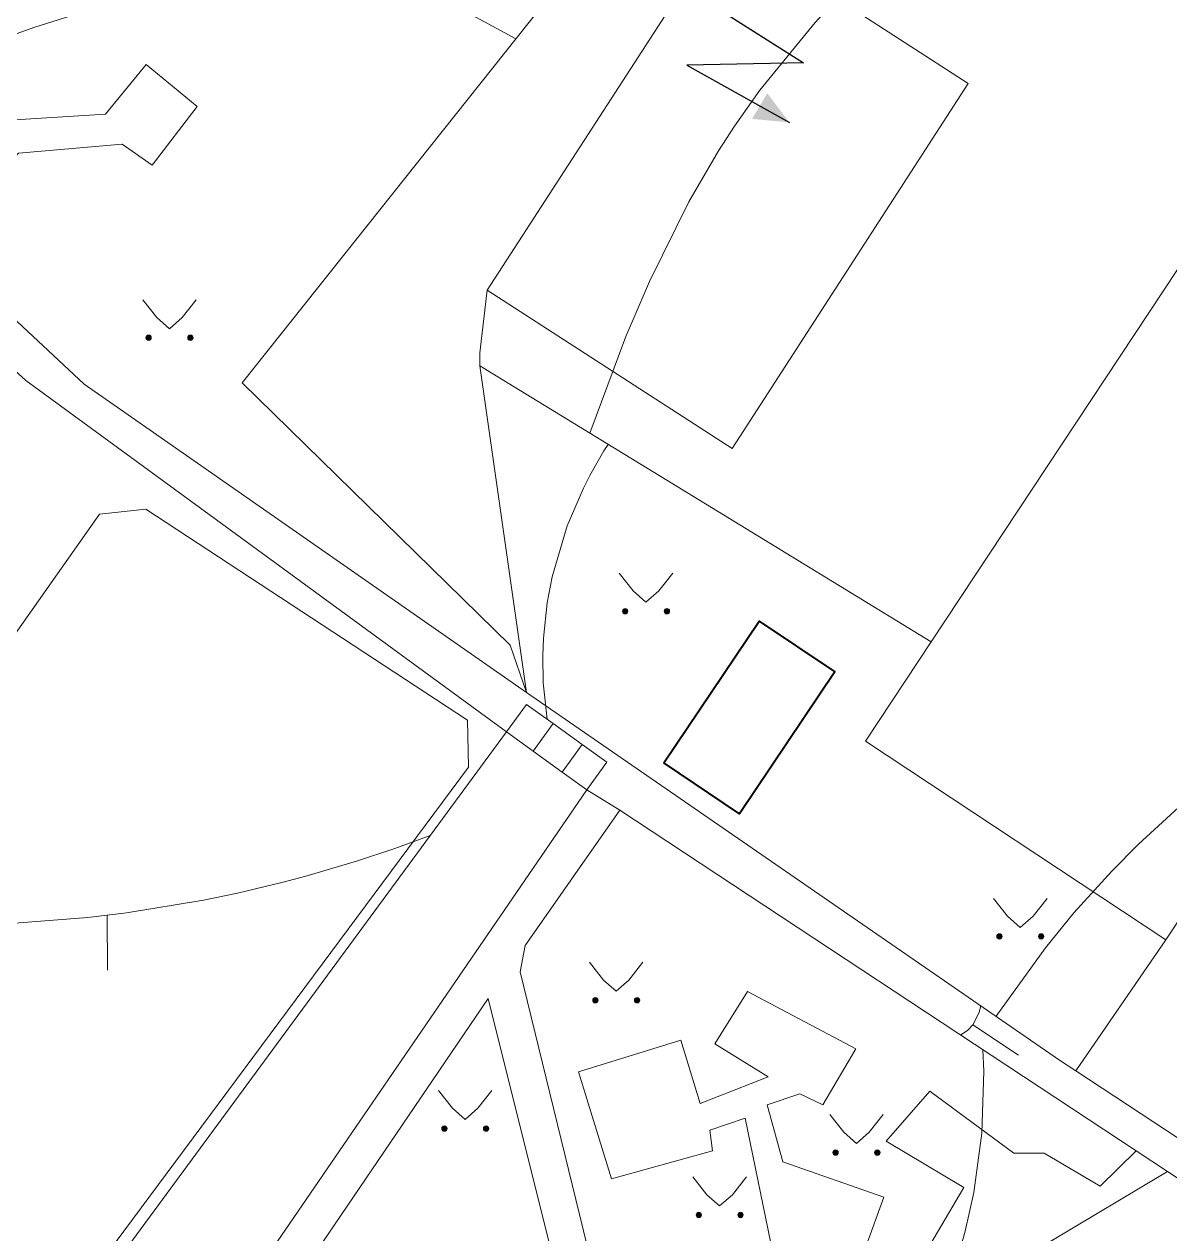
# Model space of a CAD drawing. Extents: x 1000 to 4000, y -5000 to -1000.
# Drawn here: x 1270.68 to 1312.47, y -4308.93 to -4264.8 of the extents above; entities that cross this region are included whole.
import ezdxf

# ---------------------------------------------------------------- set-up
doc = ezdxf.new("R2010")
doc.units = 0
doc.header["$MEASUREMENT"] = 0
for name, color, linetype in [('16', 7, 'CONTINUOUS'), ('СЛОЙ_11', 7, 'CONTINUOUS'), ('СЛОЙ_16', 7, 'CONTINUOUS'), ('СЛОЙ_24', 7, 'CONTINUOUS'), ('СЛОЙ_25', 7, 'CONTINUOUS'), ('СЛОЙ_37', 7, 'CONTINUOUS'), ('СЛОЙ_41', 7, 'CONTINUOUS'), ('СЛОЙ_50', 7, 'CONTINUOUS'), ('СЛОЙ_6', 7, 'CONTINUOUS')]:
    doc.layers.add(name, color=color, linetype=linetype)

# ---------------------------------------------------------------- blocks, each defined once
blk = doc.blocks.new('112_2')
at = {"layer": '16', "color": 121, "linetype": 'Continuous'}
blk.add_lwpolyline([(1.171, -1.947), (-1.974, 0.052), (2.276, 0.138), (-1.465, 2.221)], dxfattribs=at)
blk.add_solid([(-1.465, 2.221), (-0.657, 1.158), (-0.104, 2.094)], dxfattribs=at)

msp = doc.modelspace()

# ---------------------------------------------------------------- linework, layer by layer
at = {"layer": 'СЛОЙ_11', "color": 253, "linetype": 'Continuous', "lineweight": 0}
msp.add_lwpolyline([(1257.778, -4304.9), (1273.423, -4282.673), (1275.112, -4282.49), (1286.852, -4290.192), (1286.89, -4291.904), (1270.554, -4313.893), (1268.666, -4314.525), (1257.544, -4306.69)], close=True, dxfattribs=at)
at = {"layer": 'СЛОЙ_16', "color": 253, "linetype": 'Continuous', "lineweight": 0}
for points in [[(1296.181, -4261.185), (1287.57, -4274.506)], [(1287.57, -4274.506), (1296.497, -4280.277), (1305.109, -4266.957), (1296.181, -4261.185)], [(1313.819, -4272.137), (1303.765, -4287.33)], [(1312.326, -4298.211), (1324.78, -4279.39), (1313.819, -4272.137)], [(1303.765, -4287.33), (1301.365, -4290.958), (1312.326, -4298.211)]]:
    msp.add_lwpolyline(points, dxfattribs=at)
at = {"layer": 'СЛОЙ_24', "color": 253, "linetype": 'Continuous', "lineweight": 0}
for p, q in [((1291.2, -4292.735), (1292.407, -4293.476)), ((1312.326, -4298.211), (1309.039, -4302.984)), ((1271.055, -4324.703), (1287.605, -4300.347))]:
    msp.add_line(p, q, dxfattribs=at)
for points in [[(1265.061, -4268.275), (1267.502, -4265.832), (1270.135, -4268.301), (1273.644, -4268.082), (1275.125, -4266.271), (1276.989, -4267.807), (1275.344, -4269.947), (1274.247, -4269.179), (1270.464, -4269.508), (1267.416, -4272.855)], [(1267.416, -4272.855), (1272.863, -4277.927), (1289.005, -4289.18)], [(1287.292, -4277.266), (1287.292, -4276.795), (1287.57, -4274.506)], [(1269.054, -4276.283), (1270.735, -4277.794), (1288.271, -4290.621)], [(1303.765, -4287.33), (1287.292, -4277.266)], [(1289.005, -4289.18), (1308.444, -4302.593), (1309.039, -4302.984)], [(1271.935, -4320.845), (1291.2, -4292.735)], [(1288.77, -4299.376), (1288.947, -4298.418), (1292.407, -4293.476)], [(1292.407, -4293.476), (1311.24, -4305.909)], [(1288.77, -4299.376), (1291.475, -4310.462), (1293.841, -4319.298)], [(1300.745, -4311.14), (1302.03, -4307.591), (1298.351, -4306.305), (1297.774, -4304.22), (1298.971, -4303.821), (1299.814, -4304.22), (1301.011, -4302.18), (1297.065, -4300.095), (1295.868, -4302.002), (1297.819, -4303.2), (1295.336, -4304.176), (1294.626, -4301.869), (1290.902, -4303.023), (1292.099, -4306.926), (1295.779, -4305.906), (1295.69, -4305.152), (1296.976, -4304.708), (1297.907, -4309.277)], [(1287.605, -4300.347), (1290.619, -4312.424), (1292.05, -4317.939)], [(1309.039, -4302.984), (1328.025, -4315.485)], [(1311.24, -4305.909), (1309.922, -4307.192), (1307.883, -4305.994), (1306.774, -4305.994), (1303.715, -4303.732), (1302.119, -4305.551), (1304.956, -4307.236), (1303.316, -4310.031)], [(1311.24, -4305.909), (1312.381, -4306.662)], [(1296.056, -4318.765), (1295.735, -4317.704), (1301.232, -4316.285), (1302.03, -4314.377), (1301.365, -4311.982), (1304.114, -4310.607), (1305.444, -4313.89), (1309.346, -4312.204), (1308.06, -4309.232), (1312.381, -4306.662)], [(1312.381, -4306.662), (1323.312, -4313.88)]]:
    msp.add_lwpolyline(points, dxfattribs=at)
at = {"layer": 'СЛОЙ_25', "color": 253, "linetype": 'Continuous', "lineweight": 0}
for points in [[(1291.927, -4291.728), (1291.027, -4291.079), (1289.973, -4290.318), (1288.998, -4289.614), (1288.271, -4290.621)], [(1289.973, -4290.318), (1289.246, -4291.325)], [(1288.271, -4290.621), (1289.246, -4291.325), (1290.3, -4292.086), (1291.2, -4292.735)], [(1291.027, -4291.079), (1290.3, -4292.086)], [(1291.2, -4292.735), (1291.927, -4291.728)]]:
    msp.add_lwpolyline(points, dxfattribs=at)
at = {"layer": 'СЛОЙ_37', "color": 253, "linetype": 'Continuous', "lineweight": 0}
for points in [[(1289.005, -4289.18), (1288.401, -4287.452), (1278.627, -4277.886), (1296.446, -4255.486), (1296.924, -4254.187), (1296.632, -4252.25), (1295.901, -4250.325)], [(1259.337, -4270.77), (1260.824, -4282.464), (1261.462, -4289.055), (1260.541, -4299.443), (1257.282, -4304.333), (1256.978, -4307.154), (1259.776, -4309.103), (1260.307, -4310.981), (1260.697, -4314.1), (1262.255, -4315.871), (1263.53, -4317.112), (1265.642, -4317.957), (1267.283, -4318.135), (1268.879, -4316.97), (1288.271, -4290.621)], [(1287.292, -4277.266), (1289.005, -4289.18)]]:
    msp.add_lwpolyline(points, dxfattribs=at)
at = {"layer": 'СЛОЙ_41', "color": 253, "linetype": 'Continuous', "lineweight": 0}
for p, q in [((1275.003, -4274.85), (1275.513, -4275.5)), ((1276.953, -4274.85), (1276.443, -4275.5)), ((1275.513, -4275.5), (1275.973, -4275.91)), ((1276.443, -4275.5), (1275.973, -4275.91)), ((1292.386, -4284.828), (1292.896, -4285.478)), ((1294.336, -4284.828), (1293.826, -4285.478)), ((1292.896, -4285.478), (1293.356, -4285.888)), ((1293.826, -4285.478), (1293.356, -4285.888)), ((1306.038, -4296.694), (1306.548, -4297.344)), ((1307.988, -4296.694), (1307.478, -4297.344)), ((1306.548, -4297.344), (1307.008, -4297.754)), ((1307.478, -4297.344), (1307.008, -4297.754)), ((1291.298, -4299.022), (1291.808, -4299.672)), ((1293.248, -4299.022), (1292.738, -4299.672)), ((1291.808, -4299.672), (1292.268, -4300.082)), ((1292.738, -4299.672), (1292.268, -4300.082)), ((1285.79, -4303.702), (1286.3, -4304.352)), ((1287.74, -4303.702), (1287.23, -4304.352)), ((1286.3, -4304.352), (1286.76, -4304.762)), ((1287.23, -4304.352), (1286.76, -4304.762)), ((1300.062, -4304.578), (1300.572, -4305.228)), ((1302.012, -4304.578), (1301.502, -4305.228)), ((1300.572, -4305.228), (1301.032, -4305.638)), ((1301.502, -4305.228), (1301.032, -4305.638)), ((1295.071, -4306.855), (1295.581, -4307.505)), ((1297.021, -4306.855), (1296.511, -4307.505)), ((1295.581, -4307.505), (1296.041, -4307.915)), ((1296.511, -4307.505), (1296.041, -4307.915))]:
    msp.add_line(p, q, dxfattribs=at)
for centre in [(1275.217, -4276.238), (1276.738, -4276.238), (1292.6, -4286.216), (1294.121, -4286.216), (1306.252, -4298.082), (1307.773, -4298.082), (1291.512, -4300.41), (1293.033, -4300.41), (1286.004, -4305.092), (1287.525, -4305.092), (1300.276, -4305.968), (1301.797, -4305.968), (1295.285, -4308.245), (1296.806, -4308.245)]:
    msp.add_circle(centre, 0.0976, dxfattribs=at)
for points in [[(1275.121, -4276.257), (1275.119, -4276.238), (1275.121, -4276.219)], [(1275.126, -4276.275), (1275.121, -4276.219), (1275.126, -4276.201)], [(1275.121, -4276.257), (1275.121, -4276.219), (1275.126, -4276.275)], [(1275.135, -4276.292), (1275.126, -4276.201), (1275.135, -4276.184)], [(1275.126, -4276.275), (1275.126, -4276.201), (1275.135, -4276.292)], [(1275.148, -4276.307), (1275.135, -4276.184), (1275.148, -4276.169)], [(1275.135, -4276.292), (1275.135, -4276.184), (1275.148, -4276.307)], [(1275.162, -4276.319), (1275.148, -4276.169), (1275.162, -4276.157)], [(1275.148, -4276.307), (1275.148, -4276.169), (1275.162, -4276.319)], [(1275.179, -4276.328), (1275.162, -4276.157), (1275.179, -4276.148)], [(1275.162, -4276.319), (1275.162, -4276.157), (1275.179, -4276.328)], [(1275.198, -4276.334), (1275.179, -4276.148), (1275.198, -4276.142)], [(1275.179, -4276.328), (1275.179, -4276.148), (1275.198, -4276.334)], [(1275.217, -4276.336), (1275.198, -4276.142), (1275.217, -4276.14)], [(1275.198, -4276.334), (1275.198, -4276.142), (1275.217, -4276.336)], [(1276.642, -4276.257), (1276.64, -4276.238), (1276.642, -4276.219)], [(1276.647, -4276.275), (1276.642, -4276.219), (1276.647, -4276.201)], [(1276.642, -4276.257), (1276.642, -4276.219), (1276.647, -4276.275)], [(1276.656, -4276.292), (1276.647, -4276.201), (1276.656, -4276.184)], [(1276.647, -4276.275), (1276.647, -4276.201), (1276.656, -4276.292)], [(1276.669, -4276.307), (1276.656, -4276.184), (1276.669, -4276.169)], [(1276.656, -4276.292), (1276.656, -4276.184), (1276.669, -4276.307)], [(1276.683, -4276.319), (1276.669, -4276.169), (1276.683, -4276.157)], [(1276.669, -4276.307), (1276.669, -4276.169), (1276.683, -4276.319)], [(1276.7, -4276.328), (1276.683, -4276.157), (1276.7, -4276.148)], [(1276.683, -4276.319), (1276.683, -4276.157), (1276.7, -4276.328)], [(1276.719, -4276.334), (1276.7, -4276.148), (1276.719, -4276.142)], [(1276.7, -4276.328), (1276.7, -4276.148), (1276.719, -4276.334)], [(1276.738, -4276.336), (1276.719, -4276.142), (1276.738, -4276.14)], [(1276.719, -4276.334), (1276.719, -4276.142), (1276.738, -4276.336)], [(1292.504, -4286.235), (1292.502, -4286.216), (1292.504, -4286.197)], [(1292.509, -4286.253), (1292.504, -4286.197), (1292.509, -4286.179)], [(1292.504, -4286.235), (1292.504, -4286.197), (1292.509, -4286.253)], [(1292.518, -4286.27), (1292.509, -4286.179), (1292.518, -4286.162)], [(1292.509, -4286.253), (1292.509, -4286.179), (1292.518, -4286.27)], [(1292.531, -4286.285), (1292.518, -4286.162), (1292.531, -4286.147)], [(1292.518, -4286.27), (1292.518, -4286.162), (1292.531, -4286.285)], [(1292.545, -4286.297), (1292.531, -4286.147), (1292.545, -4286.135)], [(1292.531, -4286.285), (1292.531, -4286.147), (1292.545, -4286.297)], [(1292.562, -4286.306), (1292.545, -4286.135), (1292.562, -4286.126)], [(1292.545, -4286.297), (1292.545, -4286.135), (1292.562, -4286.306)], [(1292.581, -4286.312), (1292.562, -4286.126), (1292.581, -4286.12)], [(1292.562, -4286.306), (1292.562, -4286.126), (1292.581, -4286.312)], [(1292.6, -4286.314), (1292.581, -4286.12), (1292.6, -4286.118)], [(1292.581, -4286.312), (1292.581, -4286.12), (1292.6, -4286.314)], [(1294.025, -4286.235), (1294.023, -4286.216), (1294.025, -4286.197)], [(1294.03, -4286.253), (1294.025, -4286.197), (1294.03, -4286.179)], [(1294.025, -4286.235), (1294.025, -4286.197), (1294.03, -4286.253)], [(1294.039, -4286.27), (1294.03, -4286.179), (1294.039, -4286.162)], [(1294.03, -4286.253), (1294.03, -4286.179), (1294.039, -4286.27)], [(1294.052, -4286.285), (1294.039, -4286.162), (1294.052, -4286.147)], [(1294.039, -4286.27), (1294.039, -4286.162), (1294.052, -4286.285)], [(1294.066, -4286.297), (1294.052, -4286.147), (1294.066, -4286.135)], [(1294.052, -4286.285), (1294.052, -4286.147), (1294.066, -4286.297)], [(1294.083, -4286.306), (1294.066, -4286.135), (1294.083, -4286.126)], [(1294.066, -4286.297), (1294.066, -4286.135), (1294.083, -4286.306)], [(1294.102, -4286.312), (1294.083, -4286.126), (1294.102, -4286.12)], [(1294.083, -4286.306), (1294.083, -4286.126), (1294.102, -4286.312)], [(1294.121, -4286.314), (1294.102, -4286.12), (1294.121, -4286.118)], [(1294.102, -4286.312), (1294.102, -4286.12), (1294.121, -4286.314)], [(1306.197, -4298.163), (1306.183, -4298.013), (1306.197, -4298.001)], [(1306.214, -4298.172), (1306.197, -4298.001), (1306.214, -4297.992)], [(1306.197, -4298.163), (1306.197, -4298.001), (1306.214, -4298.172)], [(1306.233, -4298.178), (1306.214, -4297.992), (1306.233, -4297.986)], [(1306.214, -4298.172), (1306.214, -4297.992), (1306.233, -4298.178)], [(1306.252, -4298.18), (1306.233, -4297.986), (1306.252, -4297.984)], [(1306.233, -4298.178), (1306.233, -4297.986), (1306.252, -4298.18)], [(1307.718, -4298.163), (1307.704, -4298.013), (1307.718, -4298.001)], [(1307.735, -4298.172), (1307.718, -4298.001), (1307.735, -4297.992)], [(1307.718, -4298.163), (1307.718, -4298.001), (1307.735, -4298.172)], [(1307.754, -4298.178), (1307.735, -4297.992), (1307.754, -4297.986)], [(1307.735, -4298.172), (1307.735, -4297.992), (1307.754, -4298.178)], [(1307.773, -4298.18), (1307.754, -4297.986), (1307.773, -4297.984)], [(1307.754, -4298.178), (1307.754, -4297.986), (1307.773, -4298.18)], [(1306.156, -4298.101), (1306.154, -4298.082), (1306.156, -4298.063)], [(1306.161, -4298.119), (1306.156, -4298.063), (1306.161, -4298.045)], [(1306.156, -4298.101), (1306.156, -4298.063), (1306.161, -4298.119)], [(1306.17, -4298.136), (1306.161, -4298.045), (1306.17, -4298.028)], [(1306.161, -4298.119), (1306.161, -4298.045), (1306.17, -4298.136)], [(1306.183, -4298.151), (1306.17, -4298.028), (1306.183, -4298.013)], [(1306.17, -4298.136), (1306.17, -4298.028), (1306.183, -4298.151)], [(1306.183, -4298.151), (1306.183, -4298.013), (1306.197, -4298.163)], [(1307.677, -4298.101), (1307.675, -4298.082), (1307.677, -4298.063)], [(1307.682, -4298.119), (1307.677, -4298.063), (1307.682, -4298.045)], [(1307.677, -4298.101), (1307.677, -4298.063), (1307.682, -4298.119)], [(1307.691, -4298.136), (1307.682, -4298.045), (1307.691, -4298.028)], [(1307.682, -4298.119), (1307.682, -4298.045), (1307.691, -4298.136)], [(1307.704, -4298.151), (1307.691, -4298.028), (1307.704, -4298.013)], [(1307.691, -4298.136), (1307.691, -4298.028), (1307.704, -4298.151)], [(1307.704, -4298.151), (1307.704, -4298.013), (1307.718, -4298.163)], [(1291.416, -4300.429), (1291.414, -4300.41), (1291.416, -4300.391)], [(1291.421, -4300.447), (1291.416, -4300.391), (1291.421, -4300.373)], [(1291.416, -4300.429), (1291.416, -4300.391), (1291.421, -4300.447)], [(1291.43, -4300.464), (1291.421, -4300.373), (1291.43, -4300.356)], [(1291.421, -4300.447), (1291.421, -4300.373), (1291.43, -4300.464)], [(1291.443, -4300.479), (1291.43, -4300.356), (1291.443, -4300.341)], [(1291.43, -4300.464), (1291.43, -4300.356), (1291.443, -4300.479)], [(1291.457, -4300.491), (1291.443, -4300.341), (1291.457, -4300.329)], [(1291.443, -4300.479), (1291.443, -4300.341), (1291.457, -4300.491)], [(1291.474, -4300.5), (1291.457, -4300.329), (1291.474, -4300.32)], [(1291.457, -4300.491), (1291.457, -4300.329), (1291.474, -4300.5)], [(1291.493, -4300.506), (1291.474, -4300.32), (1291.493, -4300.314)], [(1291.474, -4300.5), (1291.474, -4300.32), (1291.493, -4300.506)], [(1291.512, -4300.508), (1291.493, -4300.314), (1291.512, -4300.312)], [(1291.493, -4300.506), (1291.493, -4300.314), (1291.512, -4300.508)], [(1292.937, -4300.429), (1292.935, -4300.41), (1292.937, -4300.391)], [(1292.942, -4300.447), (1292.937, -4300.391), (1292.942, -4300.373)], [(1292.937, -4300.429), (1292.937, -4300.391), (1292.942, -4300.447)], [(1292.951, -4300.464), (1292.942, -4300.373), (1292.951, -4300.356)], [(1292.942, -4300.447), (1292.942, -4300.373), (1292.951, -4300.464)], [(1292.964, -4300.479), (1292.951, -4300.356), (1292.964, -4300.341)], [(1292.951, -4300.464), (1292.951, -4300.356), (1292.964, -4300.479)], [(1292.978, -4300.491), (1292.964, -4300.341), (1292.978, -4300.329)], [(1292.964, -4300.479), (1292.964, -4300.341), (1292.978, -4300.491)], [(1292.995, -4300.5), (1292.978, -4300.329), (1292.995, -4300.32)], [(1292.978, -4300.491), (1292.978, -4300.329), (1292.995, -4300.5)], [(1293.014, -4300.506), (1292.995, -4300.32), (1293.014, -4300.314)], [(1292.995, -4300.5), (1292.995, -4300.32), (1293.014, -4300.506)], [(1293.033, -4300.508), (1293.014, -4300.314), (1293.033, -4300.312)], [(1293.014, -4300.506), (1293.014, -4300.314), (1293.033, -4300.508)], [(1285.914, -4305.129), (1285.908, -4305.072), (1285.914, -4305.054)], [(1285.923, -4305.146), (1285.914, -4305.054), (1285.923, -4305.037)], [(1285.914, -4305.129), (1285.914, -4305.054), (1285.923, -4305.146)], [(1285.935, -4305.161), (1285.923, -4305.037), (1285.935, -4305.023)], [(1285.923, -4305.146), (1285.923, -4305.037), (1285.935, -4305.161)], [(1285.95, -4305.173), (1285.935, -4305.023), (1285.95, -4305.01)], [(1285.935, -4305.161), (1285.935, -4305.023), (1285.95, -4305.173)], [(1285.967, -4305.182), (1285.95, -4305.01), (1285.967, -4305.001)], [(1285.95, -4305.173), (1285.95, -4305.01), (1285.967, -4305.182)], [(1285.985, -4305.187), (1285.967, -4305.001), (1285.985, -4304.996)], [(1285.967, -4305.182), (1285.967, -4305.001), (1285.985, -4305.187)], [(1286.004, -4305.189), (1285.985, -4304.996), (1286.004, -4304.994)], [(1285.985, -4305.187), (1285.985, -4304.996), (1286.004, -4305.189)], [(1287.435, -4305.129), (1287.429, -4305.072), (1287.435, -4305.054)], [(1287.444, -4305.146), (1287.435, -4305.054), (1287.444, -4305.037)], [(1287.435, -4305.129), (1287.435, -4305.054), (1287.444, -4305.146)], [(1287.456, -4305.161), (1287.444, -4305.037), (1287.456, -4305.023)], [(1287.444, -4305.146), (1287.444, -4305.037), (1287.456, -4305.161)], [(1287.471, -4305.173), (1287.456, -4305.023), (1287.471, -4305.01)], [(1287.456, -4305.161), (1287.456, -4305.023), (1287.471, -4305.173)], [(1287.488, -4305.182), (1287.471, -4305.01), (1287.488, -4305.001)], [(1287.471, -4305.173), (1287.471, -4305.01), (1287.488, -4305.182)], [(1287.506, -4305.187), (1287.488, -4305.001), (1287.506, -4304.996)], [(1287.488, -4305.182), (1287.488, -4305.001), (1287.506, -4305.187)], [(1287.525, -4305.189), (1287.506, -4304.996), (1287.525, -4304.994)], [(1287.506, -4305.187), (1287.506, -4304.996), (1287.525, -4305.189)], [(1285.908, -4305.111), (1285.906, -4305.092), (1285.908, -4305.072)], [(1285.908, -4305.111), (1285.908, -4305.072), (1285.914, -4305.129)], [(1287.429, -4305.111), (1287.427, -4305.092), (1287.429, -4305.072)], [(1287.429, -4305.111), (1287.429, -4305.072), (1287.435, -4305.129)], [(1300.18, -4305.987), (1300.178, -4305.968), (1300.18, -4305.948)], [(1300.186, -4306.005), (1300.18, -4305.948), (1300.186, -4305.93)], [(1300.18, -4305.987), (1300.18, -4305.948), (1300.186, -4306.005)], [(1300.195, -4306.022), (1300.186, -4305.93), (1300.195, -4305.913)], [(1300.186, -4306.005), (1300.186, -4305.93), (1300.195, -4306.022)], [(1300.207, -4306.037), (1300.195, -4305.913), (1300.207, -4305.899)], [(1300.195, -4306.022), (1300.195, -4305.913), (1300.207, -4306.037)], [(1300.222, -4306.049), (1300.207, -4305.899), (1300.222, -4305.886)], [(1300.207, -4306.037), (1300.207, -4305.899), (1300.222, -4306.049)], [(1300.239, -4306.058), (1300.222, -4305.886), (1300.239, -4305.877)], [(1300.222, -4306.049), (1300.222, -4305.886), (1300.239, -4306.058)], [(1300.257, -4306.063), (1300.239, -4305.877), (1300.257, -4305.872)], [(1300.239, -4306.058), (1300.239, -4305.877), (1300.257, -4306.063)], [(1300.276, -4306.065), (1300.257, -4305.872), (1300.276, -4305.87)], [(1300.257, -4306.063), (1300.257, -4305.872), (1300.276, -4306.065)], [(1301.701, -4305.987), (1301.699, -4305.968), (1301.701, -4305.948)], [(1301.707, -4306.005), (1301.701, -4305.948), (1301.707, -4305.93)], [(1301.701, -4305.987), (1301.701, -4305.948), (1301.707, -4306.005)], [(1301.716, -4306.022), (1301.707, -4305.93), (1301.716, -4305.913)], [(1301.707, -4306.005), (1301.707, -4305.93), (1301.716, -4306.022)], [(1301.728, -4306.037), (1301.716, -4305.913), (1301.728, -4305.899)], [(1301.716, -4306.022), (1301.716, -4305.913), (1301.728, -4306.037)], [(1301.743, -4306.049), (1301.728, -4305.899), (1301.743, -4305.886)], [(1301.728, -4306.037), (1301.728, -4305.899), (1301.743, -4306.049)], [(1301.76, -4306.058), (1301.743, -4305.886), (1301.76, -4305.877)], [(1301.743, -4306.049), (1301.743, -4305.886), (1301.76, -4306.058)], [(1301.778, -4306.063), (1301.76, -4305.877), (1301.778, -4305.872)], [(1301.76, -4306.058), (1301.76, -4305.877), (1301.778, -4306.063)], [(1301.797, -4306.065), (1301.778, -4305.872), (1301.797, -4305.87)], [(1301.778, -4306.063), (1301.778, -4305.872), (1301.797, -4306.065)], [(1295.248, -4308.335), (1295.231, -4308.163), (1295.248, -4308.154)], [(1295.266, -4308.34), (1295.248, -4308.154), (1295.266, -4308.149)], [(1295.248, -4308.335), (1295.248, -4308.154), (1295.266, -4308.34)], [(1295.285, -4308.342), (1295.266, -4308.149), (1295.285, -4308.147)], [(1295.266, -4308.34), (1295.266, -4308.149), (1295.285, -4308.342)], [(1296.769, -4308.335), (1296.752, -4308.163), (1296.769, -4308.154)], [(1296.787, -4308.34), (1296.769, -4308.154), (1296.787, -4308.149)], [(1296.769, -4308.335), (1296.769, -4308.154), (1296.787, -4308.34)], [(1296.806, -4308.342), (1296.787, -4308.149), (1296.806, -4308.147)], [(1296.787, -4308.34), (1296.787, -4308.149), (1296.806, -4308.342)], [(1295.189, -4308.264), (1295.187, -4308.245), (1295.189, -4308.225)], [(1295.195, -4308.282), (1295.189, -4308.225), (1295.195, -4308.207)], [(1295.189, -4308.264), (1295.189, -4308.225), (1295.195, -4308.282)], [(1295.204, -4308.299), (1295.195, -4308.207), (1295.204, -4308.19)], [(1295.195, -4308.282), (1295.195, -4308.207), (1295.204, -4308.299)], [(1295.216, -4308.314), (1295.204, -4308.19), (1295.216, -4308.176)], [(1295.204, -4308.299), (1295.204, -4308.19), (1295.216, -4308.314)], [(1295.231, -4308.326), (1295.216, -4308.176), (1295.231, -4308.163)], [(1295.216, -4308.314), (1295.216, -4308.176), (1295.231, -4308.326)], [(1295.231, -4308.326), (1295.231, -4308.163), (1295.248, -4308.335)], [(1296.71, -4308.264), (1296.708, -4308.245), (1296.71, -4308.225)], [(1296.716, -4308.282), (1296.71, -4308.225), (1296.716, -4308.207)], [(1296.71, -4308.264), (1296.71, -4308.225), (1296.716, -4308.282)], [(1296.725, -4308.299), (1296.716, -4308.207), (1296.725, -4308.19)], [(1296.716, -4308.282), (1296.716, -4308.207), (1296.725, -4308.299)], [(1296.737, -4308.314), (1296.725, -4308.19), (1296.737, -4308.176)], [(1296.725, -4308.299), (1296.725, -4308.19), (1296.737, -4308.314)], [(1296.752, -4308.326), (1296.737, -4308.176), (1296.752, -4308.163)], [(1296.737, -4308.314), (1296.737, -4308.176), (1296.752, -4308.326)], [(1296.752, -4308.326), (1296.752, -4308.163), (1296.769, -4308.335)]]:
    msp.add_solid(points, dxfattribs=at)
at = {"layer": 'СЛОЙ_41', "color": 253, "linetype": 'Continuous', "lineweight": 0, "extrusion": (0, 0, -1)}
for points in [[(-1275.217, -4276.336), (-1275.217, -4276.14), (-1275.236, -4276.334)], [(-1275.236, -4276.334), (-1275.217, -4276.14), (-1275.236, -4276.142)], [(-1275.236, -4276.334), (-1275.236, -4276.142), (-1275.254, -4276.328)], [(-1275.254, -4276.328), (-1275.236, -4276.142), (-1275.254, -4276.148)], [(-1275.254, -4276.328), (-1275.254, -4276.148), (-1275.271, -4276.319)], [(-1275.271, -4276.319), (-1275.254, -4276.148), (-1275.271, -4276.157)], [(-1275.271, -4276.319), (-1275.271, -4276.157), (-1275.286, -4276.307)], [(-1275.286, -4276.307), (-1275.271, -4276.157), (-1275.286, -4276.169)], [(-1275.286, -4276.307), (-1275.286, -4276.169), (-1275.298, -4276.292)], [(-1275.298, -4276.292), (-1275.286, -4276.169), (-1275.298, -4276.184)], [(-1275.298, -4276.292), (-1275.298, -4276.184), (-1275.307, -4276.275)], [(-1275.307, -4276.275), (-1275.298, -4276.184), (-1275.307, -4276.201)], [(-1275.307, -4276.275), (-1275.307, -4276.201), (-1275.312, -4276.257)], [(-1275.312, -4276.257), (-1275.307, -4276.201), (-1275.312, -4276.219)], [(-1275.312, -4276.257), (-1275.312, -4276.219), (-1275.314, -4276.238)], [(-1276.738, -4276.336), (-1276.738, -4276.14), (-1276.757, -4276.334)], [(-1276.757, -4276.334), (-1276.738, -4276.14), (-1276.757, -4276.142)], [(-1276.757, -4276.334), (-1276.757, -4276.142), (-1276.775, -4276.328)], [(-1276.775, -4276.328), (-1276.757, -4276.142), (-1276.775, -4276.148)], [(-1276.775, -4276.328), (-1276.775, -4276.148), (-1276.792, -4276.319)], [(-1276.792, -4276.319), (-1276.775, -4276.148), (-1276.792, -4276.157)], [(-1276.792, -4276.319), (-1276.792, -4276.157), (-1276.807, -4276.307)], [(-1276.807, -4276.307), (-1276.792, -4276.157), (-1276.807, -4276.169)], [(-1276.807, -4276.307), (-1276.807, -4276.169), (-1276.819, -4276.292)], [(-1276.819, -4276.292), (-1276.807, -4276.169), (-1276.819, -4276.184)], [(-1276.819, -4276.292), (-1276.819, -4276.184), (-1276.828, -4276.275)], [(-1276.828, -4276.275), (-1276.819, -4276.184), (-1276.828, -4276.201)], [(-1276.828, -4276.275), (-1276.828, -4276.201), (-1276.833, -4276.257)], [(-1276.833, -4276.257), (-1276.828, -4276.201), (-1276.833, -4276.219)], [(-1276.833, -4276.257), (-1276.833, -4276.219), (-1276.835, -4276.238)], [(-1292.6, -4286.314), (-1292.6, -4286.118), (-1292.619, -4286.312)], [(-1292.619, -4286.312), (-1292.6, -4286.118), (-1292.619, -4286.12)], [(-1292.619, -4286.312), (-1292.619, -4286.12), (-1292.637, -4286.306)], [(-1292.637, -4286.306), (-1292.619, -4286.12), (-1292.637, -4286.126)], [(-1292.637, -4286.306), (-1292.637, -4286.126), (-1292.654, -4286.297)], [(-1292.654, -4286.297), (-1292.637, -4286.126), (-1292.654, -4286.135)], [(-1292.654, -4286.297), (-1292.654, -4286.135), (-1292.669, -4286.285)], [(-1292.669, -4286.285), (-1292.654, -4286.135), (-1292.669, -4286.147)], [(-1292.669, -4286.285), (-1292.669, -4286.147), (-1292.681, -4286.27)], [(-1292.681, -4286.27), (-1292.669, -4286.147), (-1292.681, -4286.162)], [(-1292.681, -4286.27), (-1292.681, -4286.162), (-1292.69, -4286.253)], [(-1292.69, -4286.253), (-1292.681, -4286.162), (-1292.69, -4286.179)], [(-1292.69, -4286.253), (-1292.69, -4286.179), (-1292.695, -4286.235)], [(-1292.695, -4286.235), (-1292.69, -4286.179), (-1292.695, -4286.197)], [(-1292.695, -4286.235), (-1292.695, -4286.197), (-1292.697, -4286.216)], [(-1294.121, -4286.314), (-1294.121, -4286.118), (-1294.14, -4286.312)], [(-1294.14, -4286.312), (-1294.121, -4286.118), (-1294.14, -4286.12)], [(-1294.14, -4286.312), (-1294.14, -4286.12), (-1294.158, -4286.306)], [(-1294.158, -4286.306), (-1294.14, -4286.12), (-1294.158, -4286.126)], [(-1294.158, -4286.306), (-1294.158, -4286.126), (-1294.175, -4286.297)], [(-1294.175, -4286.297), (-1294.158, -4286.126), (-1294.175, -4286.135)], [(-1294.175, -4286.297), (-1294.175, -4286.135), (-1294.19, -4286.285)], [(-1294.19, -4286.285), (-1294.175, -4286.135), (-1294.19, -4286.147)], [(-1294.19, -4286.285), (-1294.19, -4286.147), (-1294.202, -4286.27)], [(-1294.202, -4286.27), (-1294.19, -4286.147), (-1294.202, -4286.162)], [(-1294.202, -4286.27), (-1294.202, -4286.162), (-1294.211, -4286.253)], [(-1294.211, -4286.253), (-1294.202, -4286.162), (-1294.211, -4286.179)], [(-1294.211, -4286.253), (-1294.211, -4286.179), (-1294.216, -4286.235)], [(-1294.216, -4286.235), (-1294.211, -4286.179), (-1294.216, -4286.197)], [(-1294.216, -4286.235), (-1294.216, -4286.197), (-1294.218, -4286.216)], [(-1306.252, -4298.18), (-1306.252, -4297.984), (-1306.271, -4298.178)], [(-1306.271, -4298.178), (-1306.252, -4297.984), (-1306.271, -4297.986)], [(-1306.271, -4298.178), (-1306.271, -4297.986), (-1306.289, -4298.172)], [(-1306.289, -4298.172), (-1306.271, -4297.986), (-1306.289, -4297.992)], [(-1306.289, -4298.172), (-1306.289, -4297.992), (-1306.306, -4298.163)], [(-1306.306, -4298.163), (-1306.289, -4297.992), (-1306.306, -4298.001)], [(-1306.306, -4298.163), (-1306.306, -4298.001), (-1306.321, -4298.151)], [(-1306.321, -4298.151), (-1306.306, -4298.001), (-1306.321, -4298.013)], [(-1307.773, -4298.18), (-1307.773, -4297.984), (-1307.792, -4298.178)], [(-1307.792, -4298.178), (-1307.773, -4297.984), (-1307.792, -4297.986)], [(-1307.792, -4298.178), (-1307.792, -4297.986), (-1307.81, -4298.172)], [(-1307.81, -4298.172), (-1307.792, -4297.986), (-1307.81, -4297.992)], [(-1307.81, -4298.172), (-1307.81, -4297.992), (-1307.827, -4298.163)], [(-1307.827, -4298.163), (-1307.81, -4297.992), (-1307.827, -4298.001)], [(-1307.827, -4298.163), (-1307.827, -4298.001), (-1307.842, -4298.151)], [(-1307.842, -4298.151), (-1307.827, -4298.001), (-1307.842, -4298.013)], [(-1306.321, -4298.151), (-1306.321, -4298.013), (-1306.333, -4298.136)], [(-1306.333, -4298.136), (-1306.321, -4298.013), (-1306.333, -4298.028)], [(-1306.333, -4298.136), (-1306.333, -4298.028), (-1306.342, -4298.119)], [(-1306.342, -4298.119), (-1306.333, -4298.028), (-1306.342, -4298.045)], [(-1306.342, -4298.119), (-1306.342, -4298.045), (-1306.347, -4298.101)], [(-1306.347, -4298.101), (-1306.342, -4298.045), (-1306.347, -4298.063)], [(-1306.347, -4298.101), (-1306.347, -4298.063), (-1306.349, -4298.082)], [(-1307.842, -4298.151), (-1307.842, -4298.013), (-1307.854, -4298.136)], [(-1307.854, -4298.136), (-1307.842, -4298.013), (-1307.854, -4298.028)], [(-1307.854, -4298.136), (-1307.854, -4298.028), (-1307.863, -4298.119)], [(-1307.863, -4298.119), (-1307.854, -4298.028), (-1307.863, -4298.045)], [(-1307.863, -4298.119), (-1307.863, -4298.045), (-1307.868, -4298.101)], [(-1307.868, -4298.101), (-1307.863, -4298.045), (-1307.868, -4298.063)], [(-1307.868, -4298.101), (-1307.868, -4298.063), (-1307.87, -4298.082)], [(-1291.512, -4300.508), (-1291.512, -4300.312), (-1291.531, -4300.506)], [(-1291.531, -4300.506), (-1291.512, -4300.312), (-1291.531, -4300.314)], [(-1291.531, -4300.506), (-1291.531, -4300.314), (-1291.549, -4300.5)], [(-1291.549, -4300.5), (-1291.531, -4300.314), (-1291.549, -4300.32)], [(-1291.549, -4300.5), (-1291.549, -4300.32), (-1291.566, -4300.491)], [(-1291.566, -4300.491), (-1291.549, -4300.32), (-1291.566, -4300.329)], [(-1291.566, -4300.491), (-1291.566, -4300.329), (-1291.581, -4300.479)], [(-1291.581, -4300.479), (-1291.566, -4300.329), (-1291.581, -4300.341)], [(-1291.581, -4300.479), (-1291.581, -4300.341), (-1291.593, -4300.464)], [(-1291.593, -4300.464), (-1291.581, -4300.341), (-1291.593, -4300.356)], [(-1291.593, -4300.464), (-1291.593, -4300.356), (-1291.602, -4300.447)], [(-1291.602, -4300.447), (-1291.593, -4300.356), (-1291.602, -4300.373)], [(-1291.602, -4300.447), (-1291.602, -4300.373), (-1291.607, -4300.429)], [(-1291.607, -4300.429), (-1291.602, -4300.373), (-1291.607, -4300.391)], [(-1291.607, -4300.429), (-1291.607, -4300.391), (-1291.609, -4300.41)], [(-1293.033, -4300.508), (-1293.033, -4300.312), (-1293.052, -4300.506)], [(-1293.052, -4300.506), (-1293.033, -4300.312), (-1293.052, -4300.314)], [(-1293.052, -4300.506), (-1293.052, -4300.314), (-1293.07, -4300.5)], [(-1293.07, -4300.5), (-1293.052, -4300.314), (-1293.07, -4300.32)], [(-1293.07, -4300.5), (-1293.07, -4300.32), (-1293.087, -4300.491)], [(-1293.087, -4300.491), (-1293.07, -4300.32), (-1293.087, -4300.329)], [(-1293.087, -4300.491), (-1293.087, -4300.329), (-1293.102, -4300.479)], [(-1293.102, -4300.479), (-1293.087, -4300.329), (-1293.102, -4300.341)], [(-1293.102, -4300.479), (-1293.102, -4300.341), (-1293.114, -4300.464)], [(-1293.114, -4300.464), (-1293.102, -4300.341), (-1293.114, -4300.356)], [(-1293.114, -4300.464), (-1293.114, -4300.356), (-1293.123, -4300.447)], [(-1293.123, -4300.447), (-1293.114, -4300.356), (-1293.123, -4300.373)], [(-1293.123, -4300.447), (-1293.123, -4300.373), (-1293.128, -4300.429)], [(-1293.128, -4300.429), (-1293.123, -4300.373), (-1293.128, -4300.391)], [(-1293.128, -4300.429), (-1293.128, -4300.391), (-1293.13, -4300.41)], [(-1286.004, -4305.189), (-1286.004, -4304.994), (-1286.023, -4305.187)], [(-1286.023, -4305.187), (-1286.004, -4304.994), (-1286.023, -4304.996)], [(-1286.023, -4305.187), (-1286.023, -4304.996), (-1286.041, -4305.182)], [(-1286.041, -4305.182), (-1286.023, -4304.996), (-1286.041, -4305.001)], [(-1286.041, -4305.182), (-1286.041, -4305.001), (-1286.058, -4305.173)], [(-1286.058, -4305.173), (-1286.041, -4305.001), (-1286.058, -4305.01)], [(-1286.058, -4305.173), (-1286.058, -4305.01), (-1286.073, -4305.161)], [(-1286.073, -4305.161), (-1286.058, -4305.01), (-1286.073, -4305.023)], [(-1286.073, -4305.161), (-1286.073, -4305.023), (-1286.085, -4305.146)], [(-1286.085, -4305.146), (-1286.073, -4305.023), (-1286.085, -4305.037)], [(-1286.085, -4305.146), (-1286.085, -4305.037), (-1286.094, -4305.129)], [(-1286.094, -4305.129), (-1286.085, -4305.037), (-1286.094, -4305.054)], [(-1286.094, -4305.129), (-1286.094, -4305.054), (-1286.1, -4305.111)], [(-1286.1, -4305.111), (-1286.094, -4305.054), (-1286.1, -4305.072)], [(-1287.525, -4305.189), (-1287.525, -4304.994), (-1287.544, -4305.187)], [(-1287.544, -4305.187), (-1287.525, -4304.994), (-1287.544, -4304.996)], [(-1287.544, -4305.187), (-1287.544, -4304.996), (-1287.562, -4305.182)], [(-1287.562, -4305.182), (-1287.544, -4304.996), (-1287.562, -4305.001)], [(-1287.562, -4305.182), (-1287.562, -4305.001), (-1287.579, -4305.173)], [(-1287.579, -4305.173), (-1287.562, -4305.001), (-1287.579, -4305.01)], [(-1287.579, -4305.173), (-1287.579, -4305.01), (-1287.594, -4305.161)], [(-1287.594, -4305.161), (-1287.579, -4305.01), (-1287.594, -4305.023)], [(-1287.594, -4305.161), (-1287.594, -4305.023), (-1287.606, -4305.146)], [(-1287.606, -4305.146), (-1287.594, -4305.023), (-1287.606, -4305.037)], [(-1287.606, -4305.146), (-1287.606, -4305.037), (-1287.615, -4305.129)], [(-1287.615, -4305.129), (-1287.606, -4305.037), (-1287.615, -4305.054)], [(-1287.615, -4305.129), (-1287.615, -4305.054), (-1287.621, -4305.111)], [(-1287.621, -4305.111), (-1287.615, -4305.054), (-1287.621, -4305.072)], [(-1286.1, -4305.111), (-1286.1, -4305.072), (-1286.102, -4305.092)], [(-1287.621, -4305.111), (-1287.621, -4305.072), (-1287.623, -4305.092)], [(-1300.276, -4306.065), (-1300.276, -4305.87), (-1300.295, -4306.063)], [(-1300.295, -4306.063), (-1300.276, -4305.87), (-1300.295, -4305.872)], [(-1300.295, -4306.063), (-1300.295, -4305.872), (-1300.313, -4306.058)], [(-1300.313, -4306.058), (-1300.295, -4305.872), (-1300.313, -4305.877)], [(-1300.313, -4306.058), (-1300.313, -4305.877), (-1300.33, -4306.049)], [(-1300.33, -4306.049), (-1300.313, -4305.877), (-1300.33, -4305.886)], [(-1300.33, -4306.049), (-1300.33, -4305.886), (-1300.345, -4306.037)], [(-1300.345, -4306.037), (-1300.33, -4305.886), (-1300.345, -4305.899)], [(-1300.345, -4306.037), (-1300.345, -4305.899), (-1300.357, -4306.022)], [(-1300.357, -4306.022), (-1300.345, -4305.899), (-1300.357, -4305.913)], [(-1300.357, -4306.022), (-1300.357, -4305.913), (-1300.366, -4306.005)], [(-1300.366, -4306.005), (-1300.357, -4305.913), (-1300.366, -4305.93)], [(-1300.366, -4306.005), (-1300.366, -4305.93), (-1300.372, -4305.987)], [(-1300.372, -4305.987), (-1300.366, -4305.93), (-1300.372, -4305.948)], [(-1300.372, -4305.987), (-1300.372, -4305.948), (-1300.374, -4305.968)], [(-1301.797, -4306.065), (-1301.797, -4305.87), (-1301.816, -4306.063)], [(-1301.816, -4306.063), (-1301.797, -4305.87), (-1301.816, -4305.872)], [(-1301.816, -4306.063), (-1301.816, -4305.872), (-1301.834, -4306.058)], [(-1301.834, -4306.058), (-1301.816, -4305.872), (-1301.834, -4305.877)], [(-1301.834, -4306.058), (-1301.834, -4305.877), (-1301.851, -4306.049)], [(-1301.851, -4306.049), (-1301.834, -4305.877), (-1301.851, -4305.886)], [(-1301.851, -4306.049), (-1301.851, -4305.886), (-1301.866, -4306.037)], [(-1301.866, -4306.037), (-1301.851, -4305.886), (-1301.866, -4305.899)], [(-1301.866, -4306.037), (-1301.866, -4305.899), (-1301.878, -4306.022)], [(-1301.878, -4306.022), (-1301.866, -4305.899), (-1301.878, -4305.913)], [(-1301.878, -4306.022), (-1301.878, -4305.913), (-1301.887, -4306.005)], [(-1301.887, -4306.005), (-1301.878, -4305.913), (-1301.887, -4305.93)], [(-1301.887, -4306.005), (-1301.887, -4305.93), (-1301.893, -4305.987)], [(-1301.893, -4305.987), (-1301.887, -4305.93), (-1301.893, -4305.948)], [(-1301.893, -4305.987), (-1301.893, -4305.948), (-1301.895, -4305.968)], [(-1295.285, -4308.342), (-1295.285, -4308.147), (-1295.304, -4308.34)], [(-1295.304, -4308.34), (-1295.285, -4308.147), (-1295.304, -4308.149)], [(-1295.304, -4308.34), (-1295.304, -4308.149), (-1295.322, -4308.335)], [(-1295.322, -4308.335), (-1295.304, -4308.149), (-1295.322, -4308.154)], [(-1295.322, -4308.335), (-1295.322, -4308.154), (-1295.339, -4308.326)], [(-1295.339, -4308.326), (-1295.322, -4308.154), (-1295.339, -4308.163)], [(-1296.806, -4308.342), (-1296.806, -4308.147), (-1296.825, -4308.34)], [(-1296.825, -4308.34), (-1296.806, -4308.147), (-1296.825, -4308.149)], [(-1296.825, -4308.34), (-1296.825, -4308.149), (-1296.843, -4308.335)], [(-1296.843, -4308.335), (-1296.825, -4308.149), (-1296.843, -4308.154)], [(-1296.843, -4308.335), (-1296.843, -4308.154), (-1296.86, -4308.326)], [(-1296.86, -4308.326), (-1296.843, -4308.154), (-1296.86, -4308.163)], [(-1295.339, -4308.326), (-1295.339, -4308.163), (-1295.354, -4308.314)], [(-1295.354, -4308.314), (-1295.339, -4308.163), (-1295.354, -4308.176)], [(-1295.354, -4308.314), (-1295.354, -4308.176), (-1295.366, -4308.299)], [(-1295.366, -4308.299), (-1295.354, -4308.176), (-1295.366, -4308.19)], [(-1295.366, -4308.299), (-1295.366, -4308.19), (-1295.375, -4308.282)], [(-1295.375, -4308.282), (-1295.366, -4308.19), (-1295.375, -4308.207)], [(-1295.375, -4308.282), (-1295.375, -4308.207), (-1295.381, -4308.264)], [(-1295.381, -4308.264), (-1295.375, -4308.207), (-1295.381, -4308.225)], [(-1295.381, -4308.264), (-1295.381, -4308.225), (-1295.383, -4308.245)], [(-1296.86, -4308.326), (-1296.86, -4308.163), (-1296.875, -4308.314)], [(-1296.875, -4308.314), (-1296.86, -4308.163), (-1296.875, -4308.176)], [(-1296.875, -4308.314), (-1296.875, -4308.176), (-1296.887, -4308.299)], [(-1296.887, -4308.299), (-1296.875, -4308.176), (-1296.887, -4308.19)], [(-1296.887, -4308.299), (-1296.887, -4308.19), (-1296.896, -4308.282)], [(-1296.896, -4308.282), (-1296.887, -4308.19), (-1296.896, -4308.207)], [(-1296.896, -4308.282), (-1296.896, -4308.207), (-1296.902, -4308.264)], [(-1296.902, -4308.264), (-1296.896, -4308.207), (-1296.902, -4308.225)], [(-1296.902, -4308.264), (-1296.902, -4308.225), (-1296.904, -4308.245)]]:
    msp.add_solid(points, dxfattribs=at)
at = {"layer": 'СЛОЙ_50', "color": 253, "linetype": 'Continuous', "lineweight": 0}
msp.add_line((1305.282, -4301.307), (1306.947, -4302.415), dxfattribs=at)
for points in [[(1309.352, -4252.606), (1307.915, -4254.95), (1306.975, -4256.314), (1306, -4257.583), (1303.9, -4260.012), (1299.533, -4264.736), (1297.516, -4267.206), (1296.588, -4268.52), (1296.007, -4269.422), (1294.925, -4271.279), (1293.483, -4274.187), (1292.623, -4276.194), (1291.315, -4279.724)], [(1259.337, -4270.77), (1259.956, -4270.23), (1261.477, -4269.177), (1263.267, -4268.175), (1264.545, -4267.544), (1267.134, -4266.4), (1269.557, -4265.442), (1271.06, -4264.903), (1273.813, -4264.048), (1274.442, -4263.886), (1275.07, -4263.724), (1277.365, -4263.258), (1279.213, -4262.878), (1280.945, -4262.836), (1282.749, -4263.038), (1284.202, -4263.297), (1285.035, -4263.566), (1286.611, -4264.253), (1288.611, -4265.335)], [(1306.13, -4300.996), (1307.937, -4298.502), (1308.965, -4297.22), (1310.35, -4295.696), (1311.327, -4294.721), (1313.361, -4292.837), (1317.48, -4289.132), (1319.406, -4287.196), (1320.587, -4285.836), (1321.137, -4285.129), (1321.905, -4284.028), (1322.408, -4283.206), (1323.307, -4281.487), (1324.081, -4279.683), (1324.541, -4278.442), (1325.047, -4276.856)], [(1291.979, -4280.129), (1291.824, -4280.371), (1291.312, -4281.269), (1291.082, -4281.722), (1290.489, -4283.096), (1289.931, -4284.963), (1289.752, -4285.911), (1289.616, -4287.197), (1289.593, -4287.847), (1289.613, -4288.83), (1289.753, -4290.16)], [(1260.75, -4297.09), (1263.511, -4297.447), (1265.331, -4297.581), (1268.054, -4297.654), (1270.177, -4297.604), (1273, -4297.392), (1273.704, -4297.307), (1274.408, -4297.223), (1277.216, -4296.761), (1278.461, -4296.502), (1280.118, -4296.106), (1280.945, -4295.886), (1282.804, -4295.337), (1284.194, -4294.877), (1285.488, -4294.403)], [(1273.704, -4297.307), (1273.715, -4299.307)], [(1305.554, -4300.599), (1305.555, -4300.65), (1305.515, -4300.858), (1305.282, -4301.307), (1305.095, -4301.5), (1304.831, -4301.678)], [(1299.951, -4317.828), (1300.936, -4316.721), (1301.492, -4316.019), (1302.178, -4315.061), (1302.998, -4313.748), (1303.367, -4313.075), (1304.097, -4311.522), (1304.744, -4309.744), (1305.004, -4308.83), (1305.315, -4307.429), (1305.604, -4305.258), (1305.68, -4303.003), (1305.651, -4302.22)]]:
    msp.add_lwpolyline(points, dxfattribs=at)
at = {"layer": 'СЛОЙ_6', "color": 253, "linetype": 'Continuous', "lineweight": 40}
msp.add_lwpolyline([(1294.012, -4291.754), (1297.484, -4286.58), (1300.247, -4288.434), (1296.774, -4293.608)], close=True, dxfattribs=at)

# ---------------------------------------------------------------- block references
at = {"layer": 'СЛОЙ_16', "color": 253, "linetype": 'Continuous', "lineweight": 0, "rotation": 180}
msp.add_blockref('112_2', (1297.125, -4266.161), dxfattribs=at)

doc.saveas('drawing.dxf')
